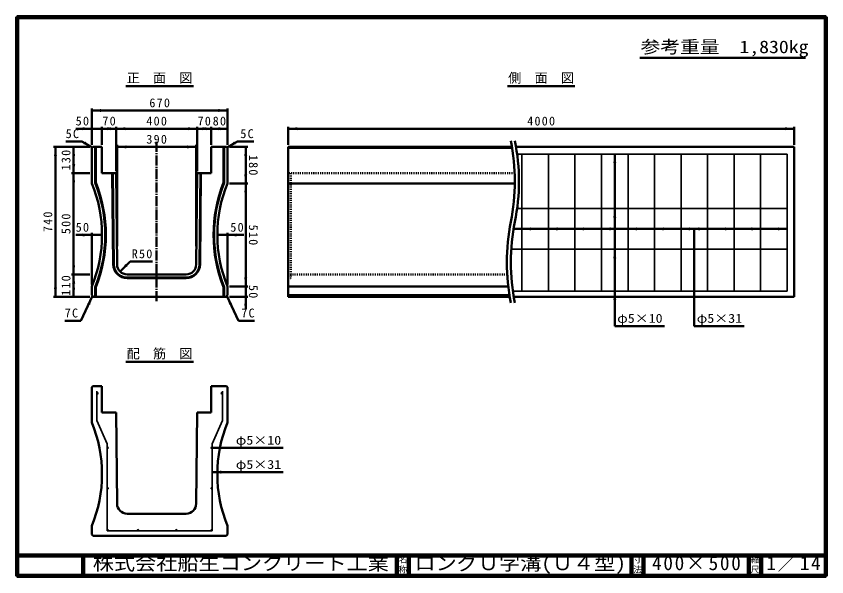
# Model space of a CAD drawing. Units: millimetres, scale not verified. Extents: x 100 to 4105, y 100 to 2870.
import ezdxf
from ezdxf.enums import TextEntityAlignment as Align

# ---------------------------------------------------------------- set-up
doc = ezdxf.new("R2010")
doc.units = ezdxf.units.MM
doc.header["$LTSCALE"] = 5
doc.linetypes.add('USER1', pattern=[13.4, 10, -1.2, 1, -1.2])
doc.linetypes.add('USER2', pattern=[2.2, 1, -1.2])
doc.layers.add('V-nasSTD', color=7, linetype='Continuous', lineweight=50)
doc.styles.add('ＭＳ ゴシック', font='')
doc.styles.get('ＭＳ ゴシック').set_extended_font_data('MS Gothic')

msp = doc.modelspace()

# ---------------------------------------------------------------- hatches: boundary and pattern name
at = {"layer": 'V-nasSTD'}
for points in [[(518.846, 2411.605), (473.846, 2404.105), (518.846, 2396.605)], [(1098.846, 2396.605), (1143.846, 2404.105), (1098.846, 2411.605)], [(428.846, 2306.605), (473.846, 2314.105), (428.846, 2321.605)], [(568.846, 2321.605), (523.846, 2314.105), (568.846, 2306.605)], [(548.846, 2306.605), (593.846, 2314.105), (548.846, 2321.605)], [(638.846, 2321.605), (593.846, 2314.105), (638.846, 2306.605)], [(948.846, 2306.605), (993.846, 2314.105), (948.846, 2321.605)], [(1038.846, 2321.605), (993.846, 2314.105), (1038.846, 2306.605)], [(1018.846, 2306.605), (1063.846, 2314.105), (1018.846, 2321.605)], [(1108.846, 2321.605), (1063.846, 2314.105), (1108.846, 2306.605)], [(1098.846, 2306.605), (1143.846, 2314.105), (1098.846, 2321.605)], [(1488.846, 2321.605), (1443.846, 2314.105), (1488.846, 2306.605)], [(3898.846, 2306.605), (3943.846, 2314.105), (3898.846, 2321.605)], [(441.125, 2250.6), (476.346, 2221.605), (433.625, 2237.61)], [(1176.567, 2250.6), (1141.346, 2221.605), (1184.067, 2237.61)], [(286.346, 2179.105), (293.846, 2224.105), (301.346, 2179.105)], [(376.346, 2179.105), (383.846, 2224.105), (391.346, 2179.105)], [(643.845, 2231.605), (598.845, 2224.105), (643.845, 2216.605)], [(943.845, 2216.605), (988.845, 2224.105), (943.845, 2231.605)], [(1226.346, 2179.105), (1233.846, 2224.105), (1241.346, 2179.105)], [(3049.846, 2144.105), (3057.346, 2189.105), (3064.846, 2144.105)], [(391.346, 2139.105), (383.846, 2094.105), (376.346, 2139.105)], [(376.346, 2049.105), (383.846, 2094.105), (391.346, 2049.105)], [(1241.346, 2089.105), (1233.846, 2044.105), (1226.346, 2089.105)], [(1226.346, 1999.105), (1233.846, 2044.105), (1241.346, 1999.105)], [(3049.846, 1874.105), (3057.346, 1919.105), (3064.846, 1874.105)], [(2643.846, 1811.605), (2598.846, 1819.105), (2643.846, 1826.605)], [(2774.846, 1811.605), (2729.846, 1819.105), (2774.846, 1826.605)], [(2905.846, 1811.605), (2860.846, 1819.105), (2905.846, 1826.605)], [(3036.846, 1811.605), (2991.846, 1819.105), (3036.846, 1826.605)], [(3167.846, 1811.605), (3122.846, 1819.105), (3167.846, 1826.605)], [(3298.846, 1811.605), (3253.846, 1819.105), (3298.846, 1826.605)], [(3429.846, 1811.605), (3384.846, 1819.105), (3429.846, 1826.605)], [(3470.846, 1826.605), (3515.846, 1819.105), (3470.846, 1811.605)], [(3601.846, 1826.605), (3646.846, 1819.105), (3601.846, 1811.605)], [(3732.846, 1826.605), (3777.846, 1819.105), (3732.846, 1811.605)], [(3863.846, 1826.605), (3908.846, 1819.105), (3863.846, 1811.605)], [(428.846, 1796.605), (473.846, 1789.105), (428.846, 1781.605)], [(1188.846, 1796.605), (1143.846, 1789.105), (1188.846, 1781.605)], [(3049.846, 1674.105), (3057.346, 1719.105), (3064.846, 1674.105)], [(639.687, 1645.696), (613.17, 1608.573), (650.293, 1635.09)], [(391.346, 1639.105), (383.846, 1594.105), (376.346, 1639.105)], [(376.346, 1549.105), (383.846, 1594.105), (391.346, 1549.105)], [(1241.346, 1579.105), (1233.846, 1534.105), (1226.346, 1579.105)], [(301.346, 1529.105), (293.846, 1484.105), (286.346, 1529.105)], [(391.346, 1529.105), (383.846, 1484.105), (376.346, 1529.105)], [(477.346, 1487.605), (451.384, 1450.092), (464.954, 1443.699)], [(1140.346, 1487.605), (1166.308, 1450.092), (1152.738, 1443.699)], [(1226.346, 1439.105), (1233.846, 1484.105), (1241.346, 1439.105)], [(3049.846, 1467.105), (3057.346, 1512.105), (3064.846, 1467.105)], [(498.846, 1006.869, 1), (504.846, 1006.869, 1)], [(1118.846, 1006.869, 1), (1112.846, 1006.869, 1)], [(548.846, 736.869, 0.41421), (551.846, 733.869, 0.66818), (553.967, 738.99, 0.66818)], [(1065.846, 733.869, 0.41421), (1068.846, 736.869, 0.66818), (1063.724, 738.99, 0.66818)], [(1113.846, 744.369), (1068.846, 736.869), (1113.846, 729.369)], [(1113.846, 624.64), (1068.846, 617.14), (1113.846, 609.64)], [(548.846, 536.869, 0.41421), (551.846, 533.869, 0.66818), (553.967, 538.99, 0.66818)], [(1065.846, 533.869, 0.41421), (1068.846, 536.869, 0.66818), (1063.724, 538.99, 0.66818)], [(548.846, 329.869, 0.41421), (551.846, 326.869, 0.66818), (553.967, 331.99, 0.66818)], [(701.346, 326.869, 1), (701.346, 332.869, 1)], [(891.346, 326.869, 1), (891.346, 332.869, 1)], [(1065.846, 326.869, 0.41421), (1068.846, 329.869, 0.66818), (1063.724, 331.99, 0.66818)]]:
    msp.add_hatch(color=256, dxfattribs=at).paths.add_polyline_path(points)

# ---------------------------------------------------------------- linework, layer by layer
at = {"layer": 'V-nasSTD', "lineweight": 100}
for p, q in [((105, 2865), (105, 105)), ((4100, 2865), (105, 2865)), ((4100, 105), (4100, 2865)), ((105, 205), (4100, 205)), ((430, 205), (430, 105)), ((1980, 205), (1980, 105)), ((2040, 205), (2040, 105)), ((3140, 205), (3140, 105)), ((3200, 205), (3200, 105)), ((3720, 205), (3720, 105)), ((3780, 205), (3780, 105)), ((105, 105), (4100, 105))]:
    msp.add_line(p, q, dxfattribs=at)
at = {"layer": 'V-nasSTD'}
for p, q in [((3180.536, 2664.753), (4000.536, 2664.753)), ((641.846, 2524.105), (975.846, 2524.105)), ((2526.846, 2524.105), (2860.846, 2524.105)), ((473.846, 2414.105), (473.846, 2234.105)), ((473.846, 2414.105), (473.846, 2234.105)), ((1143.846, 2404.105), (473.846, 2404.105)), ((1143.846, 2414.105), (1143.846, 2234.105)), ((1143.846, 2414.105), (1143.846, 2234.105)), ((523.846, 2324.105), (523.846, 2234.105)), ((593.846, 2324.105), (593.846, 2104.105)), ((993.846, 2324.105), (993.846, 2104.105)), ((1063.846, 2324.105), (1063.846, 2234.105)), ((1443.846, 2324.105), (1443.846, 2234.105)), ((3943.846, 2324.105), (3943.846, 2234.105)), ((473.846, 2314.105), (393.846, 2314.105)), ((523.846, 2314.105), (473.846, 2314.105)), ((593.846, 2314.105), (523.846, 2314.105)), ((993.846, 2314.105), (593.846, 2314.105)), ((1063.846, 2314.105), (993.846, 2314.105)), ((1143.846, 2314.105), (1063.846, 2314.105)), ((3943.846, 2314.105), (1443.846, 2314.105)), ((344.384, 2251.605), (424.384, 2251.605)), ((476.346, 2221.605), (424.384, 2251.605)), ((1141.346, 2221.605), (1193.307, 2251.605)), ((1273.307, 2251.605), (1193.307, 2251.605)), ((463.846, 2224.105), (283.846, 2224.105)), ((293.846, 2224.105), (293.846, 1484.105)), ((383.846, 2224.105), (383.846, 2094.105)), ((478.846, 2224.105), (473.846, 2219.105)), ((473.846, 2219.105), (473.846, 2044.105)), ((478.846, 2224.105), (523.846, 2224.105)), ((489.846, 2224.105), (489.846, 2047.223)), ((492.846, 2224.105), (492.846, 2047.803)), ((523.846, 2224.105), (523.846, 2094.105)), ((598.845, 2234.105), (598.845, 1734.105)), ((598.845, 2224.105), (988.845, 2224.105)), ((988.845, 2234.105), (988.845, 1734.105)), ((1138.846, 2224.105), (1063.846, 2224.105)), ((1063.846, 2224.105), (1063.846, 2094.105)), ((1124.846, 2047.803), (1124.846, 2224.105)), ((1127.846, 2047.223), (1127.846, 2224.105)), ((1138.846, 2224.105), (1143.846, 2219.105)), ((1143.846, 2044.105), (1143.846, 2219.105)), ((1243.846, 2224.105), (1153.846, 2224.105)), ((1233.846, 2224.105), (1233.846, 2044.105)), ((1443.846, 2224.105), (1443.846, 1484.105)), ((2549.436, 2224.105), (1443.846, 2224.105)), ((2550.277, 2219.105), (1443.846, 2219.105)), ((2569.436, 2224.105), (3943.846, 2224.105)), ((3943.846, 1484.105), (3943.846, 2224.105)), ((3057.346, 2189.105), (3057.346, 1339.105)), ((463.846, 2094.105), (373.846, 2094.105)), ((383.846, 2094.105), (383.846, 1594.105)), ((593.846, 2094.105), (523.846, 2094.105)), ((574.845, 2094.105), (579.352, 1643.415)), ((577.845, 2094.105), (582.352, 1643.445)), ((593.846, 2094.105), (598.351, 1643.605)), ((993.846, 2094.105), (989.341, 1643.605)), ((1063.846, 2094.105), (993.846, 2094.105)), ((1009.847, 2094.105), (1005.34, 1643.445)), ((1012.847, 2094.105), (1008.34, 1643.415)), ((1243.846, 2044.105), (1153.846, 2044.105)), ((1233.846, 2044.105), (1233.846, 1534.105)), ((2563.648, 2044.105), (1443.846, 2044.105)), ((3908.846, 1819.105), (2557.622, 1819.105)), ((3450.346, 1819.105), (3450.346, 1339.105)), ((473.846, 1789.105), (393.846, 1789.105)), ((473.846, 1799.105), (473.846, 1544.105)), ((523.846, 1789.105), (473.846, 1789.105)), ((1093.846, 1789.105), (1143.846, 1789.105)), ((1143.846, 1799.105), (1143.846, 1544.105)), ((1143.846, 1789.105), (1223.846, 1789.105)), ((613.17, 1608.573), (662.668, 1658.071)), ((662.668, 1658.071), (772.668, 1658.071)), ((463.846, 1594.105), (373.846, 1594.105)), ((383.846, 1594.105), (383.846, 1484.105)), ((648.348, 1594.105), (939.343, 1594.105)), ((648.348, 1578.105), (939.343, 1578.105)), ((648.348, 1575.105), (939.343, 1575.105)), ((473.846, 1534.105), (473.846, 1491.105)), ((489.846, 1530.987), (489.846, 1484.105)), ((492.846, 1530.406), (492.846, 1484.105)), ((1124.846, 1484.105), (1124.846, 1530.406)), ((1127.846, 1484.105), (1127.846, 1530.987)), ((1143.846, 1491.105), (1143.846, 1534.105)), ((1243.846, 1534.105), (1153.846, 1534.105)), ((1233.846, 1534.105), (1233.846, 1484.105)), ((2531, 1534.105), (1443.846, 1534.105)), ((463.846, 1484.105), (283.846, 1484.105)), ((419.777, 1365.397), (477.346, 1487.605)), ((473.846, 1491.105), (480.846, 1484.105)), ((480.846, 1484.105), (1136.846, 1484.105)), ((1136.846, 1484.105), (1143.846, 1491.105)), ((1197.914, 1365.397), (1140.346, 1487.605)), ((1243.846, 1484.105), (1153.846, 1484.105)), ((1233.846, 1484.105), (1233.846, 1424.105)), ((2537.085, 1491.105), (1443.846, 1491.105)), ((2538.255, 1484.105), (1443.846, 1484.105)), ((3943.846, 1484.105), (2558.255, 1484.105)), ((339.777, 1365.397), (419.777, 1365.397)), ((1277.914, 1365.397), (1197.914, 1365.397)), ((3057.346, 1339.105), (3303.346, 1339.105)), ((3450.346, 1339.105), (3696.346, 1339.105)), ((641.846, 1161.869), (975.846, 1161.869)), ((478.846, 1041.869), (473.846, 1036.869)), ((478.846, 1041.869), (523.846, 1041.869)), ((523.846, 1041.869), (523.846, 911.869)), ((1138.846, 1041.869), (1063.846, 1041.869)), ((1063.846, 1041.869), (1063.846, 911.869)), ((1138.846, 1041.869), (1143.846, 1036.869)), ((473.846, 1036.869), (473.846, 861.869)), ((1143.846, 861.869), (1143.846, 1036.869)), ((593.846, 911.869), (523.846, 911.869)), ((593.846, 911.869), (598.351, 461.369)), ((993.846, 911.869), (989.341, 461.369)), ((1063.846, 911.869), (993.846, 911.869)), ((1068.846, 736.869), (1418.846, 736.869)), ((1068.846, 617.14), (1418.846, 617.14)), ((648.348, 411.869), (939.343, 411.869)), ((473.846, 351.869), (473.846, 308.869)), ((1143.846, 308.869), (1143.846, 351.869)), ((473.846, 308.869), (480.846, 301.869)), ((480.846, 301.869), (1136.846, 301.869)), ((1136.846, 301.869), (1143.846, 308.869))]:
    msp.add_line(p, q, dxfattribs=at)
at = {"layer": 'V-nasSTD', "linetype": 'USER1'}
msp.add_line((793.846, 2249.105), (793.846, 1459.105), dxfattribs=at)
at = {"layer": 'V-nasSTD', "lineweight": 35}
for p, q in [((2574.783, 2189.105), (3908.846, 2189.105)), ((2598.846, 2189.105), (2598.846, 1512.105)), ((2729.846, 2189.105), (2729.846, 1512.105)), ((2860.846, 2189.105), (2860.846, 1512.105)), ((2991.846, 2189.105), (2991.846, 1512.105)), ((3122.846, 2189.105), (3122.846, 1512.105)), ((3253.846, 2189.105), (3253.846, 1512.105)), ((3384.846, 2189.105), (3384.846, 1512.105)), ((3515.846, 2189.105), (3515.846, 1512.105)), ((3646.846, 2189.105), (3646.846, 1512.105)), ((3777.846, 2189.105), (3777.846, 1512.105)), ((3908.846, 2189.105), (3908.846, 1512.105)), ((3908.846, 1919.105), (2575.444, 1919.105)), ((3908.846, 1719.105), (2545.781, 1719.105)), ((2553.878, 1512.105), (3908.846, 1512.105)), ((498.846, 1016.869), (498.846, 871.869)), ((1118.846, 871.869), (1118.846, 1016.869)), ((498.846, 871.869), (548.846, 756.869)), ((1118.846, 871.869), (1068.846, 756.869)), ((548.846, 326.869), (548.846, 756.869)), ((1068.846, 326.869), (1068.846, 756.869)), ((548.846, 326.869), (1068.846, 326.869))]:
    msp.add_line(p, q, dxfattribs=at)
at = {"layer": 'V-nasSTD', "linetype": 'USER2'}
for p, q in [((2563.053, 2094.105), (1443.846, 2094.105)), ((1456.346, 2094.105), (1456.346, 1575.105)), ((2525.629, 1594.105), (1443.846, 1594.105)), ((1443.846, 1575.105), (1456.346, 1575.105))]:
    msp.add_line(p, q, dxfattribs=at)
at = {"layer": 'V-nasSTD', "lineweight": 13}
msp.add_lwpolyline([(100, 100), (100, 2870), (4105, 2870), (4105, 100)], close=True, dxfattribs=at)
at = {"layer": 'V-nasSTD', "lineweight": 35}
for centre in [(501.846, 1006.869), (1115.846, 1006.869), (551.846, 736.869), (1065.846, 736.869), (551.846, 536.869), (1065.846, 536.869), (551.846, 329.869), (701.346, 329.869), (891.346, 329.869), (1065.846, 329.869)]:
    msp.add_circle(centre, 3, dxfattribs=at)
at = {"layer": 'V-nasSTD'}
for centre, radius, start, end in [((1553.846, 2054.105), 1010, 348.57881, 11.42119), ((1573.846, 2054.105), 1010, 348.57881, 11.42119), ((-151.404, 1789.105), 675.25, 337.81255, 22.18745), ((-151.404, 1789.105), 691.25, 338.07406, 21.92594), ((-151.404, 1789.105), 694.25, 338.12207, 21.87793), ((1769.096, 1789.105), 694.25, 158.12207, 201.87793), ((1769.096, 1789.105), 691.25, 158.07406, 201.92594), ((1769.096, 1789.105), 675.25, 157.81255, 202.18745), ((3533.846, 1654.105), 1010, 168.57881, 191.42119), ((3553.846, 1654.105), 1010, 168.57881, 191.42119), ((648.348, 1644.105), 69, 180.57294, 270), ((648.348, 1644.105), 66, 180.57294, 270), ((648.348, 1644.105), 50, 180.57294, 270), ((939.343, 1644.105), 50, 270, 359.42706), ((939.343, 1644.105), 66, 270, 359.42706), ((939.343, 1644.105), 69, 270, 359.42706), ((-151.404, 606.869), 675.25, 337.81255, 22.18745), ((1769.096, 606.869), 675.25, 157.81255, 202.18745), ((648.348, 461.869), 50, 180.57294, 270), ((939.343, 461.869), 50, 270, 359.42706)]:
    msp.add_arc(centre, radius, start, end, dxfattribs=at)

# ---------------------------------------------------------------- texts
at = {"layer": 'V-nasSTD', "style": 'ＭＳ ゴシック'}
for s, height, width, p in [('参考重量\u30001,830kg', 62.32, 1.15, (3184.536, 2749.753)), ('φ5×10', 43.99, 1.15, (3069.346, 1399.105)), ('φ5×31', 43.99, 1.15, (3462.346, 1399.105)), ('φ5×10', 43.99, 1.15, (1184.846, 796.869)), ('φ5×31', 43.99, 1.15, (1184.846, 677.14)), ('株式会社船生コンクリート工業', 69.65, 1.1, (478.25, 202.5)), ('ロングＵ字溝(Ｕ４型)', 69.65, 1.1, (2067.5, 202.5))]:
    msp.add_text(s, height=height, dxfattribs=dict(at, width=width)).set_placement(p, align=Align.TOP_LEFT)
for s, height, p in [('正\u3000面\u3000図', 47.65, (645.842, 2589.105)), ('側\u3000面\u3000図', 47.65, (2530.842, 2589.105)), ('配\u3000筋\u3000図', 47.65, (645.842, 1226.869)), ('名', 30.79, (1988.982, 200.999)), ('寸', 30.79, (3148.982, 200.999)), ('縮', 30.79, (3728.982, 200.999)), ('称', 30.79, (1988.976, 151.01)), ('法', 30.79, (3148.976, 151.01)), ('尺', 30.79, (3728.976, 151.01))]:
    msp.add_text(s, height=height, dxfattribs=at).set_placement(p, align=Align.TOP_LEFT)
at = {"layer": 'V-nasSTD', "attachment_point": 1, "style": 'ＭＳ ゴシック'}
for s, insert, char_height in [('\\T1.2;670', (757.859, 2464.105), 43.99), ('\\T1.2;50', (393.846, 2374.105), 43.99), ('\\T1.2;70', (525.846, 2374.105), 43.99), ('\\T1.2;400', (742.859, 2374.105), 43.99), ('\\T1.2;70', (995.846, 2374.105), 43.99), ('\\T1.2;80', (1070.846, 2374.105), 43.99), ('\\T1.2;4000', (2624.74, 2374.105), 43.99), ('\\T1.2;5C', (344.384, 2311.605), 43.99), ('\\T1.2;390', (742.859, 2284.105), 43.99), ('\\T1.2;5C', (1207.307, 2311.605), 43.99), ('\\T1.2;50', (393.846, 1849.105), 43.99), ('\\T1.2;50', (1157.846, 1849.105), 43.99), ('\\T1.2;R50', (670.668, 1718.071), 43.99), ('\\T1.2;7C', (339.777, 1425.397), 43.99), ('\\T1.2;7C', (1211.914, 1425.397), 43.99), ('\\T1.18;400×500', (3241.581, 202.508), 69.65), ('\\T1.16;1／14', (3807.033, 202.582), 69.65)]:
    msp.add_mtext(s, dxfattribs=dict(at, insert=insert, char_height=char_height))
at = {"layer": 'V-nasSTD', "char_height": 43.99, "attachment_point": 1, "style": 'ＭＳ ゴシック'}
for s, insert, rotation in [('\\T1.2;130', (323.846, 2108.092), 90), ('\\T1.2;180', (1293.846, 2185.092), 270), ('\\T1.2;740', (233.846, 1803.092), 90), ('\\T1.2;500', (323.846, 1793.092), 90), ('\\T1.2;510', (1293.846, 1840.092), 270), ('\\T1.2;110', (323.846, 1488.092), 90), ('\\T1.2;50', (1293.846, 1542.118), 270)]:
    msp.add_mtext(s, dxfattribs=dict(at, insert=insert, rotation=rotation))

doc.saveas('drawing.dxf')
